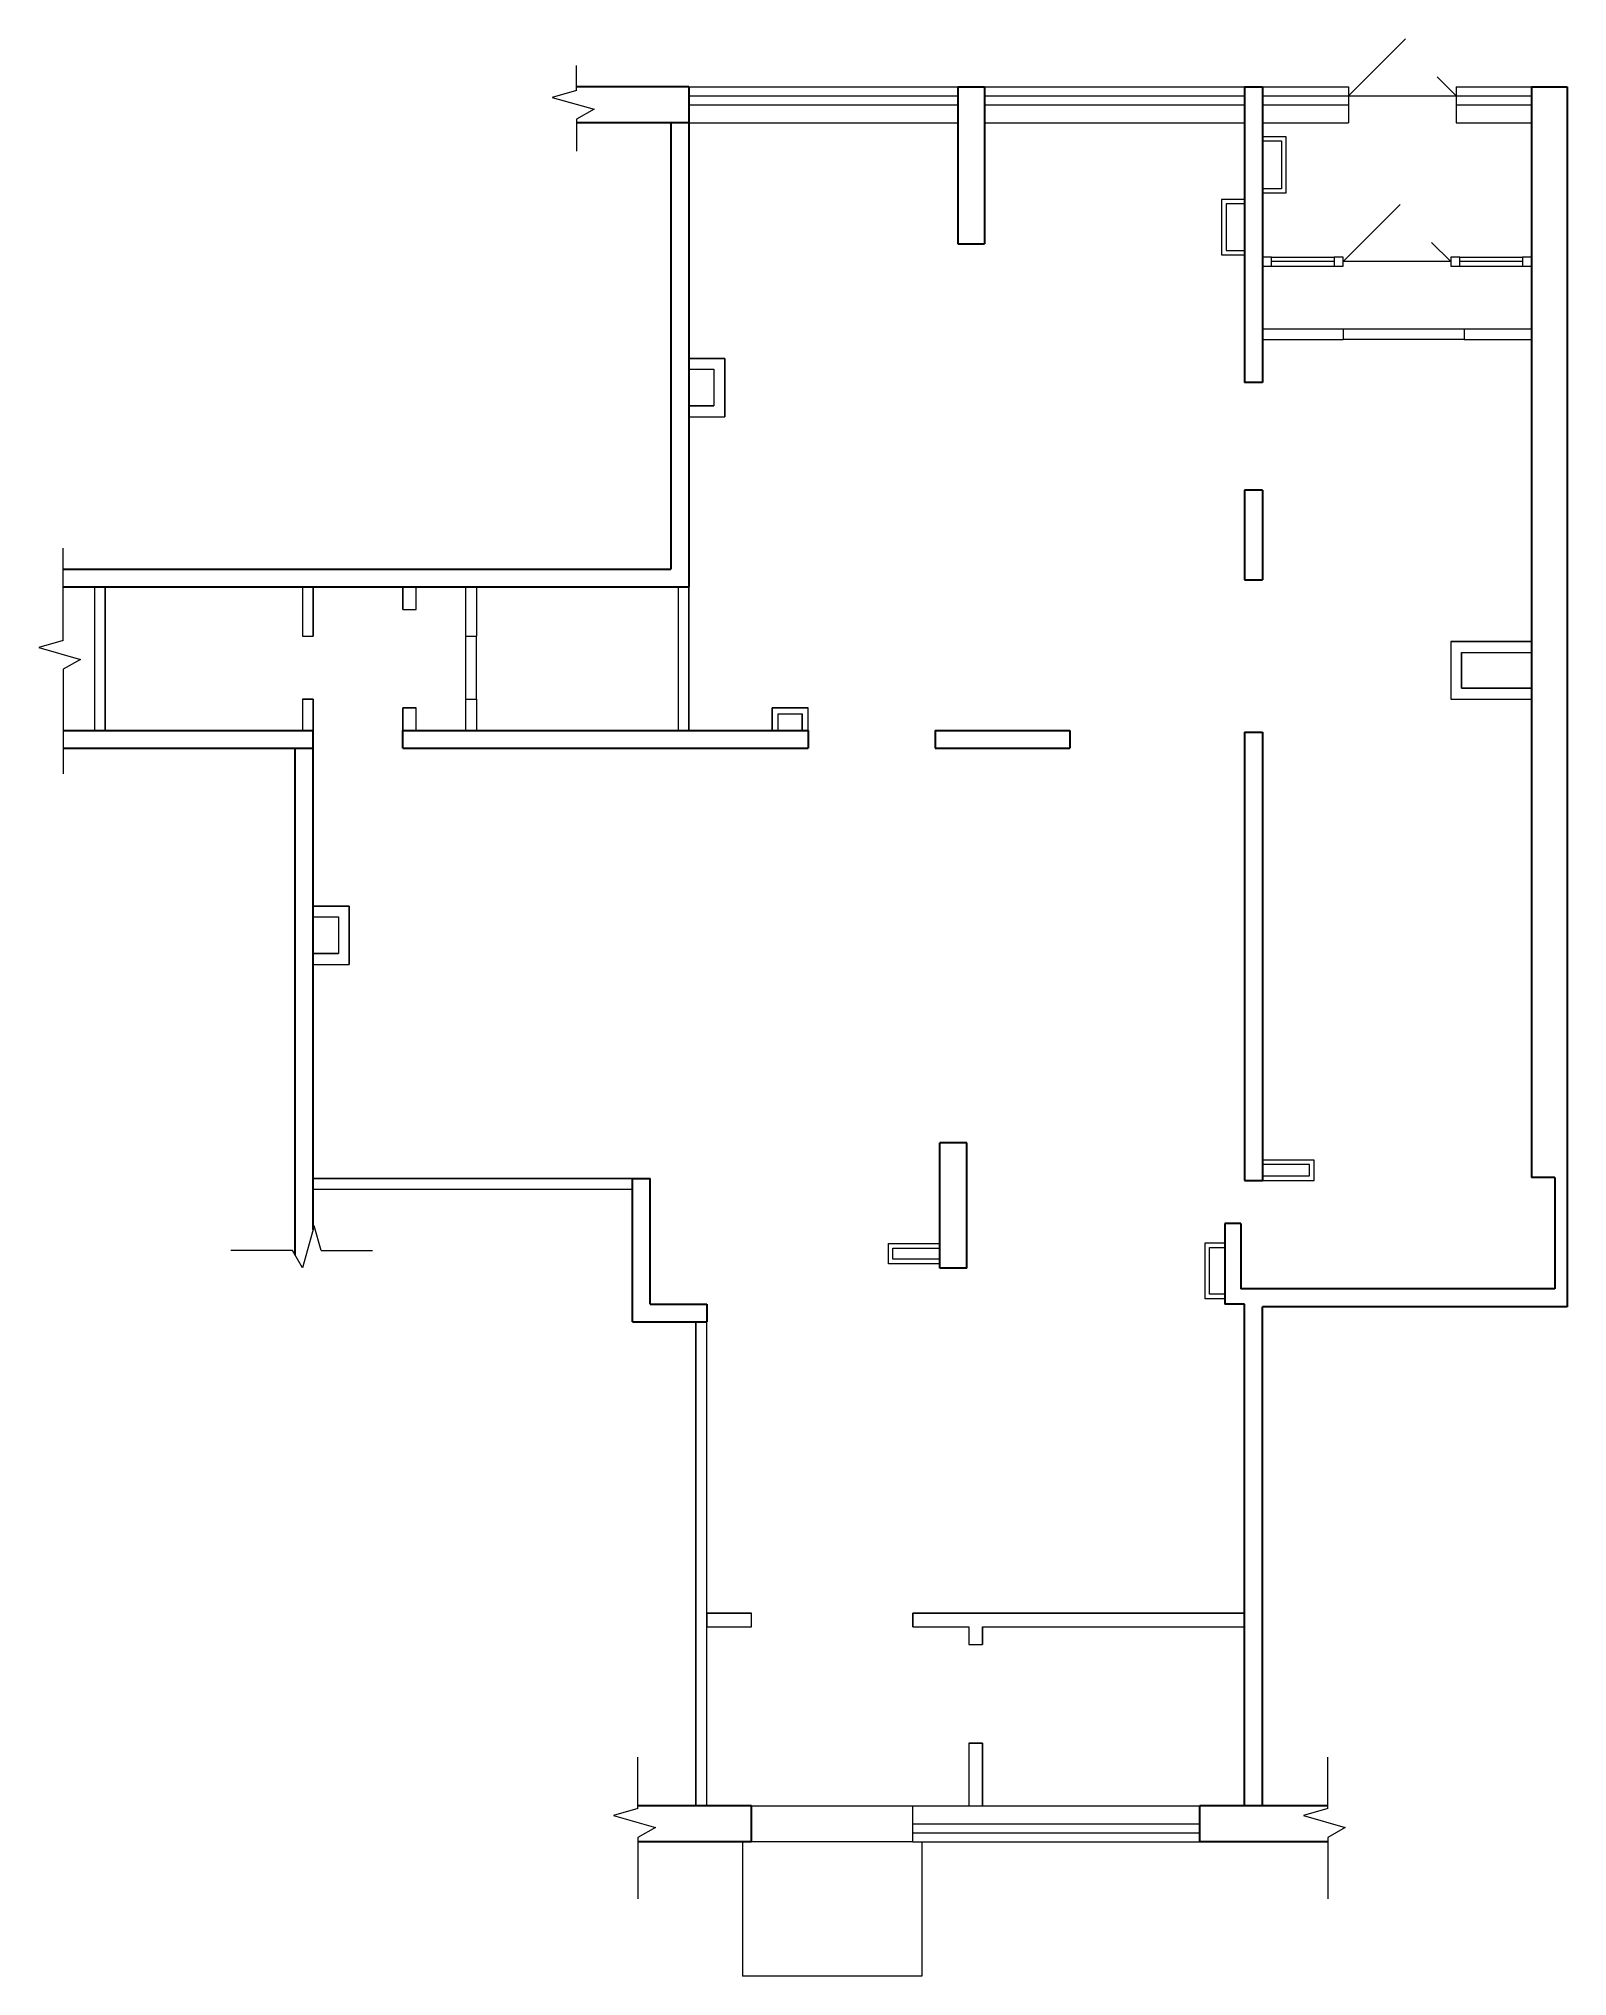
# Model space of a CAD drawing. Header units: metres. Extents: x 5 to 22.1, y 4.6 to 26.2.
import ezdxf

# ---------------------------------------------------------------- set-up
doc = ezdxf.new("R2010")
doc.units = ezdxf.units.M
doc.header["$MEASUREMENT"] = 0
doc.linetypes.add('DGN Style 3', pattern=[10.117817, 7.227012, -2.890805])
doc.layers.add('Level 44', color=7, linetype='Continuous', lineweight=0)

msp = doc.modelspace()

# ---------------------------------------------------------------- linework, layer by layer
at = {"color": 7, "linetype": 'Continuous', "lineweight": 13}
for p, q in [((7.982, 19.502), (8.102, 19.502)), ((7.982, 18.802), (8.102, 18.802))]:
    msp.add_line(p, q, dxfattribs=at)
at = {"color": 5, "linetype": 'DGN Style 3', "lineweight": 13}
for p, q in [((9.802, 19.502), (9.922, 19.502)), ((9.802, 18.802), (9.922, 18.802)), ((14.792, 6.052), (14.792, 6.452))]:
    msp.add_line(p, q, dxfattribs=at)
at = {"color": 5, "linetype": 'Continuous', "lineweight": 0}
for p, q in [((12.892, 6.052), (12.892, 4.552)), ((14.892, 6.052), (14.892, 4.552)), ((14.892, 4.552), (12.892, 4.552))]:
    msp.add_line(p, q, dxfattribs=at)
at = {"layer": 'Level 44', "color": 7, "linetype": 'Continuous', "lineweight": 0}
for p, q in [((19.652, 25.532), (20.288, 26.169)), ((11.04, 25.592), (11.04, 25.87)), ((20.639, 25.744), (20.852, 25.532)), ((11.04, 25.592), (10.767, 25.514)), ((10.767, 25.514), (11.235, 25.382)), ((12.292, 25.532), (15.292, 25.532)), ((15.592, 25.532), (18.492, 25.532)), ((18.692, 25.532), (19.652, 25.532)), ((19.652, 25.532), (20.852, 25.532)), ((20.852, 25.532), (21.692, 25.532)), ((11.235, 25.382), (11.04, 25.272)), ((12.292, 25.432), (15.292, 25.432)), ((15.592, 25.432), (18.492, 25.432)), ((18.692, 25.432), (19.652, 25.432)), ((20.852, 25.432), (21.692, 25.432)), ((11.04, 25.272), (11.04, 24.913)), ((18.692, 25.028), (18.904, 25.028)), ((18.904, 25.028), (18.904, 24.494)), ((18.904, 24.494), (18.692, 24.494)), ((18.492, 24.326), (18.285, 24.326)), ((18.285, 24.326), (18.285, 23.807)), ((18.285, 23.807), (18.492, 23.807)), ((12.692, 22.602), (12.292, 22.602)), ((12.292, 22.602), (12.292, 22.482)), ((12.292, 22.482), (12.572, 22.482)), ((12.572, 22.482), (12.572, 22.072)), ((12.692, 21.952), (12.692, 22.602)), ((12.572, 22.072), (12.292, 22.072)), ((12.292, 22.072), (12.292, 21.952)), ((12.292, 21.952), (12.692, 21.952)), ((12.292, 21.952), (12.292, 21.952)), ((5.313, 19.455), (5.313, 20.484)), ((5.662, 20.052), (5.662, 18.452)), ((5.782, 20.052), (5.662, 20.052)), ((5.662, 20.052), (5.662, 20.052)), ((5.782, 18.452), (5.782, 20.052)), ((7.982, 20.052), (7.982, 19.502)), ((8.102, 20.052), (7.982, 20.052)), ((7.982, 20.052), (7.982, 20.052)), ((8.102, 19.502), (8.102, 20.052)), ((12.292, 20.052), (12.172, 20.052)), ((12.172, 20.052), (12.172, 18.452)), ((12.292, 18.452), (12.292, 20.052)), ((5.313, 19.455), (5.04, 19.377)), ((7.982, 19.502), (8.102, 19.502)), ((5.04, 19.377), (5.507, 19.244)), ((5.507, 19.244), (5.313, 19.134)), ((21.692, 19.442), (20.792, 19.442)), ((20.792, 19.442), (20.792, 18.802)), ((20.912, 18.922), (20.912, 19.322)), ((20.912, 19.322), (21.692, 19.322)), ((21.692, 19.322), (21.692, 19.442)), ((5.313, 19.134), (5.313, 17.968)), ((21.692, 18.922), (20.912, 18.922)), ((21.692, 18.802), (21.692, 18.922)), ((21.692, 18.922), (21.692, 18.922)), ((8.102, 18.802), (7.982, 18.802)), ((7.982, 18.802), (7.982, 18.452)), ((8.102, 18.452), (8.102, 18.802)), ((13.622, 18.702), (13.222, 18.702)), ((13.222, 18.702), (13.222, 18.452)), ((13.287, 18.452), (13.287, 18.637)), ((13.287, 18.637), (13.557, 18.637)), ((13.557, 18.637), (13.557, 18.452)), ((13.622, 18.452), (13.622, 18.702)), ((20.792, 18.802), (21.692, 18.802)), ((5.662, 18.452), (5.782, 18.452)), ((7.982, 18.452), (8.102, 18.452)), ((8.102, 18.452), (8.102, 18.452)), ((12.172, 18.452), (12.292, 18.452)), ((12.292, 18.452), (12.292, 18.452)), ((13.222, 18.452), (13.287, 18.452)), ((13.557, 18.452), (13.622, 18.452)), ((13.622, 18.452), (13.622, 18.452)), ((8.502, 16.492), (8.102, 16.492)), ((8.102, 16.492), (8.102, 16.372)), ((8.502, 15.842), (8.502, 16.492)), ((8.102, 16.372), (8.382, 16.372)), ((8.382, 16.372), (8.382, 15.962)), ((8.382, 15.962), (8.102, 15.962)), ((8.102, 15.962), (8.102, 15.842)), ((8.102, 15.842), (8.502, 15.842)), ((8.102, 15.842), (8.102, 15.842)), ((11.662, 13.452), (8.102, 13.452)), ((8.102, 13.452), (8.102, 13.332)), ((11.662, 13.332), (11.662, 13.452)), ((11.662, 13.452), (11.662, 13.452)), ((19.218, 13.608), (18.692, 13.608)), ((18.692, 13.482), (19.218, 13.482)), ((19.218, 13.482), (19.218, 13.608)), ((8.102, 13.332), (11.662, 13.332)), ((8.113, 12.923), (7.981, 12.456)), ((8.191, 12.651), (8.113, 12.923)), ((7.871, 12.651), (7.183, 12.651)), ((7.981, 12.456), (7.871, 12.651)), ((8.191, 12.651), (8.764, 12.651)), ((14.569, 12.552), (14.569, 12.677)), ((14.569, 12.677), (15.092, 12.677)), ((15.092, 12.552), (14.569, 12.552)), ((18.101, 12.161), (18.101, 12.683)), ((18.101, 12.683), (18.272, 12.683)), ((18.272, 12.161), (18.101, 12.161)), ((12.492, 11.852), (12.372, 11.852)), ((12.372, 11.852), (12.372, 6.452)), ((12.492, 6.452), (12.492, 11.852)), ((11.724, 6.423), (11.724, 6.995)), ((19.421, 6.423), (19.421, 6.995)), ((11.724, 6.423), (11.452, 6.345)), ((11.452, 6.345), (11.919, 6.212)), ((12.372, 6.452), (12.492, 6.452)), ((12.492, 6.452), (12.492, 6.452)), ((19.421, 6.423), (19.148, 6.345)), ((19.148, 6.345), (19.615, 6.212)), ((11.919, 6.212), (11.724, 6.102)), ((11.724, 6.102), (11.724, 5.415)), ((14.792, 6.252), (17.992, 6.252)), ((14.792, 6.152), (17.992, 6.152)), ((19.615, 6.212), (19.421, 6.102)), ((19.421, 6.102), (19.421, 5.415))]:
    msp.add_line(p, q, dxfattribs=at)
at = {"layer": 'Level 44', "color": 7, "linetype": 'Continuous', "lineweight": 30}
for p, q in [((12.292, 25.632), (11.04, 25.632)), ((12.292, 25.632), (12.292, 20.052)), ((15.292, 25.632), (15.292, 23.882)), ((15.292, 25.632), (15.592, 25.632)), ((15.592, 25.632), (15.592, 23.882)), ((18.492, 25.632), (18.492, 22.332)), ((18.492, 25.632), (18.692, 25.632)), ((18.692, 25.632), (18.692, 22.332)), ((21.692, 25.632), (21.692, 13.462)), ((21.692, 25.632), (22.092, 25.632)), ((22.092, 25.632), (22.092, 12.022)), ((12.292, 25.232), (11.04, 25.232)), ((12.092, 25.232), (12.092, 20.252)), ((15.292, 23.882), (15.592, 23.882)), ((18.692, 22.332), (18.492, 22.332)), ((18.692, 21.132), (18.492, 21.132)), ((18.492, 21.132), (18.492, 20.132)), ((18.692, 21.132), (18.692, 20.132)), ((5.313, 20.252), (12.092, 20.252)), ((18.492, 20.132), (18.692, 20.132)), ((5.313, 20.052), (12.292, 20.052)), ((5.313, 18.452), (8.102, 18.452)), ((8.102, 12.882), (8.102, 18.452)), ((9.102, 18.252), (9.102, 18.452)), ((9.102, 18.452), (13.622, 18.452)), ((13.622, 18.452), (13.622, 18.252)), ((15.042, 18.452), (15.042, 18.252)), ((15.042, 18.452), (16.542, 18.452)), ((16.542, 18.452), (16.542, 18.252)), ((18.492, 18.432), (18.492, 13.432)), ((18.492, 18.432), (18.692, 18.432)), ((18.692, 18.432), (18.692, 13.432)), ((5.313, 18.252), (8.102, 18.252)), ((7.902, 12.596), (7.902, 18.252)), ((9.102, 18.252), (13.622, 18.252)), ((15.042, 18.252), (16.542, 18.252)), ((15.092, 12.452), (15.092, 13.852)), ((15.392, 13.852), (15.092, 13.852)), ((15.392, 12.452), (15.392, 13.852)), ((11.662, 11.852), (11.662, 13.452)), ((11.662, 13.452), (11.862, 13.452)), ((11.862, 12.052), (11.862, 13.452)), ((18.492, 13.432), (18.692, 13.432)), ((21.952, 13.462), (21.692, 13.462)), ((21.952, 13.462), (21.952, 12.222)), ((18.452, 12.952), (18.272, 12.952)), ((18.272, 12.952), (18.272, 12.052)), ((18.452, 12.952), (18.452, 12.222)), ((15.392, 12.452), (15.092, 12.452)), ((21.952, 12.222), (18.452, 12.222)), ((11.862, 12.052), (12.492, 12.052)), ((12.492, 12.052), (12.492, 11.852)), ((18.492, 12.052), (18.272, 12.052)), ((18.492, 6.452), (18.492, 12.052)), ((18.692, 6.452), (18.692, 12.022)), ((22.092, 12.022), (18.692, 12.022)), ((11.662, 11.852), (12.492, 11.852)), ((12.992, 6.452), (11.724, 6.452)), ((12.992, 6.052), (12.992, 6.452)), ((19.421, 6.452), (17.992, 6.452)), ((17.992, 6.052), (17.992, 6.452)), ((12.992, 6.052), (11.724, 6.052)), ((19.421, 6.052), (17.992, 6.052))]:
    msp.add_line(p, q, dxfattribs=at)
at = {"layer": 'Level 44', "color": 7, "linetype": 'Continuous', "lineweight": 13}
for p, q in [((12.292, 25.632), (15.292, 25.632)), ((15.592, 25.632), (18.492, 25.632)), ((18.692, 25.632), (19.652, 25.632)), ((19.652, 25.632), (19.652, 25.232)), ((20.852, 25.632), (20.852, 25.232)), ((20.852, 25.632), (21.692, 25.632)), ((12.292, 25.232), (15.292, 25.232)), ((15.592, 25.232), (18.492, 25.232)), ((18.692, 25.232), (19.652, 25.232)), ((18.692, 25.078), (18.954, 25.078)), ((18.954, 25.078), (18.954, 24.444)), ((20.852, 25.232), (21.692, 25.232)), ((18.954, 24.444), (18.692, 24.444)), ((18.492, 24.376), (18.235, 24.376)), ((18.235, 24.376), (18.235, 23.757)), ((18.235, 23.757), (18.492, 23.757)), ((12.292, 22.602), (12.692, 22.602)), ((12.292, 22.482), (12.572, 22.482)), ((12.572, 22.482), (12.572, 22.072)), ((12.692, 22.602), (12.692, 21.952)), ((12.292, 22.072), (12.572, 22.072)), ((12.292, 21.952), (12.692, 21.952)), ((5.662, 20.052), (5.662, 18.452)), ((5.782, 20.052), (5.782, 18.452)), ((7.982, 20.052), (7.982, 19.502)), ((8.102, 20.052), (8.102, 19.502)), ((12.172, 20.052), (12.172, 18.452)), ((12.292, 20.052), (12.292, 18.452)), ((20.792, 19.442), (21.692, 19.442)), ((20.792, 19.442), (20.792, 18.802)), ((20.912, 19.322), (21.692, 19.322)), ((20.912, 19.322), (20.912, 18.922)), ((20.912, 18.922), (21.692, 18.922)), ((7.982, 18.802), (7.982, 18.452)), ((8.102, 18.802), (8.102, 18.452)), ((13.222, 18.452), (13.222, 18.702)), ((13.222, 18.702), (13.622, 18.702)), ((13.287, 18.452), (13.287, 18.637)), ((13.287, 18.637), (13.557, 18.637)), ((13.557, 18.452), (13.557, 18.637)), ((13.622, 18.452), (13.622, 18.702)), ((20.792, 18.802), (21.692, 18.802)), ((8.102, 16.492), (8.502, 16.492)), ((8.502, 16.492), (8.502, 15.842)), ((8.102, 16.372), (8.382, 16.372)), ((8.382, 16.372), (8.382, 15.962)), ((8.102, 15.962), (8.382, 15.962)), ((8.102, 15.842), (8.502, 15.842)), ((19.268, 13.658), (18.692, 13.658)), ((19.268, 13.432), (19.268, 13.658)), ((8.102, 13.452), (11.662, 13.452)), ((18.692, 13.432), (19.268, 13.432)), ((8.102, 13.332), (11.662, 13.332)), ((14.519, 12.502), (14.519, 12.727)), ((14.519, 12.727), (15.092, 12.727)), ((18.051, 12.111), (18.051, 12.733)), ((18.051, 12.733), (18.272, 12.733)), ((15.092, 12.502), (14.519, 12.502)), ((18.272, 12.111), (18.051, 12.111)), ((12.372, 6.452), (12.372, 11.852)), ((12.492, 6.452), (12.492, 11.852)), ((14.792, 6.452), (17.992, 6.452)), ((14.792, 6.052), (17.992, 6.052))]:
    msp.add_line(p, q, dxfattribs=at)
at = {"layer": 'Level 44', "color": 5, "linetype": 'Continuous', "lineweight": 0}
for p, q in [((19.592, 23.682), (20.228, 24.319)), ((20.579, 23.894), (20.792, 23.682)), ((18.792, 23.732), (19.492, 23.732)), ((19.492, 23.682), (18.792, 23.682)), ((18.792, 23.632), (19.492, 23.632)), ((20.792, 23.682), (19.592, 23.682)), ((20.892, 23.732), (21.592, 23.732)), ((21.592, 23.682), (20.892, 23.682)), ((20.892, 23.632), (21.592, 23.632))]:
    msp.add_line(p, q, dxfattribs=at)
at = {"layer": 'Level 44', "color": 5, "linetype": 'Continuous', "lineweight": 13}
for p, q in [((18.792, 23.732), (18.692, 23.732)), ((18.692, 23.732), (18.692, 23.632)), ((18.692, 23.632), (18.792, 23.632)), ((18.792, 23.632), (18.792, 23.732)), ((18.792, 23.732), (18.792, 23.732)), ((19.592, 23.732), (19.492, 23.732)), ((19.492, 23.732), (19.492, 23.632)), ((19.492, 23.632), (19.592, 23.632)), ((19.592, 23.632), (19.592, 23.732)), ((19.592, 23.732), (19.592, 23.732)), ((20.892, 23.732), (20.792, 23.732)), ((20.792, 23.732), (20.792, 23.632)), ((20.792, 23.632), (20.892, 23.632)), ((20.892, 23.632), (20.892, 23.732)), ((20.892, 23.732), (20.892, 23.732)), ((21.692, 23.732), (21.592, 23.732)), ((21.592, 23.732), (21.592, 23.632)), ((21.592, 23.632), (21.692, 23.632)), ((21.692, 23.632), (21.692, 23.732)), ((21.692, 23.732), (21.692, 23.732)), ((9.102, 19.802), (9.102, 20.052)), ((9.102, 20.052), (9.102, 19.802)), ((9.252, 20.052), (9.102, 20.052)), ((9.102, 20.052), (9.102, 20.052)), ((9.252, 19.802), (9.252, 20.052)), ((9.252, 19.802), (9.252, 20.052)), ((9.102, 19.802), (9.252, 19.802)), ((9.102, 19.802), (9.252, 19.802)), ((9.102, 18.452), (9.102, 18.702)), ((9.102, 18.702), (9.252, 18.702)), ((9.102, 18.702), (9.102, 18.452)), ((9.252, 18.702), (9.102, 18.702)), ((9.102, 18.702), (9.102, 18.702)), ((9.252, 18.452), (9.252, 18.702)), ((9.252, 18.452), (9.252, 18.702)), ((9.102, 18.452), (9.252, 18.452)), ((12.492, 8.602), (12.992, 8.602)), ((12.992, 8.602), (12.492, 8.602)), ((12.492, 8.602), (12.492, 8.452)), ((12.492, 8.452), (12.992, 8.452)), ((12.492, 8.452), (12.992, 8.452)), ((12.492, 8.452), (12.492, 8.452)), ((12.992, 8.452), (12.992, 8.602)), ((12.992, 8.452), (12.992, 8.602)), ((14.792, 8.452), (14.792, 8.602)), ((14.792, 8.602), (18.492, 8.602)), ((18.492, 8.602), (14.792, 8.602)), ((14.792, 8.602), (14.792, 8.452)), ((14.792, 8.452), (15.417, 8.452)), ((14.792, 8.452), (15.417, 8.452)), ((15.417, 8.452), (15.417, 8.252)), ((15.417, 8.452), (15.417, 8.252)), ((15.567, 8.452), (15.567, 8.252)), ((15.567, 8.452), (18.492, 8.452)), ((15.567, 8.252), (15.567, 8.452)), ((15.567, 8.452), (18.492, 8.452)), ((18.492, 8.452), (18.492, 8.602)), ((18.492, 8.602), (18.492, 8.602)), ((15.417, 8.252), (15.567, 8.252)), ((15.417, 8.252), (15.567, 8.252)), ((15.417, 7.152), (15.567, 7.152)), ((15.417, 7.152), (15.417, 6.452)), ((15.567, 7.152), (15.417, 7.152)), ((15.417, 7.152), (15.417, 6.452)), ((15.567, 7.152), (15.567, 6.452)), ((15.567, 6.452), (15.567, 7.152)), ((15.417, 6.452), (15.567, 6.452)), ((15.567, 6.452), (15.567, 6.452))]:
    msp.add_line(p, q, dxfattribs=at)
at = {"layer": 'Level 44', "color": 5, "linetype": 'DGN Style 3', "lineweight": 13}
for p, q in [((18.692, 22.932), (19.592, 22.932)), ((19.592, 22.932), (19.592, 22.812)), ((20.942, 22.932), (20.942, 22.812)), ((20.942, 22.932), (21.692, 22.932)), ((18.692, 22.812), (19.592, 22.812)), ((20.942, 22.812), (21.692, 22.812)), ((9.802, 20.052), (9.802, 19.502)), ((9.922, 20.052), (9.922, 19.502)), ((9.802, 18.802), (9.802, 18.452)), ((9.922, 18.802), (9.922, 18.452)), ((12.992, 6.452), (14.792, 6.452)), ((14.792, 6.052), (12.992, 6.052))]:
    msp.add_line(p, q, dxfattribs=at)
at = {"layer": 'Level 44', "color": 5, "linetype": 'DGN Style 3', "lineweight": 0}
for p, q in [((19.592, 22.932), (20.942, 22.932)), ((20.942, 22.812), (19.592, 22.812)), ((9.802, 19.502), (9.802, 18.802)), ((9.922, 18.802), (9.922, 19.502))]:
    msp.add_line(p, q, dxfattribs=at)

doc.saveas('drawing.dxf')
